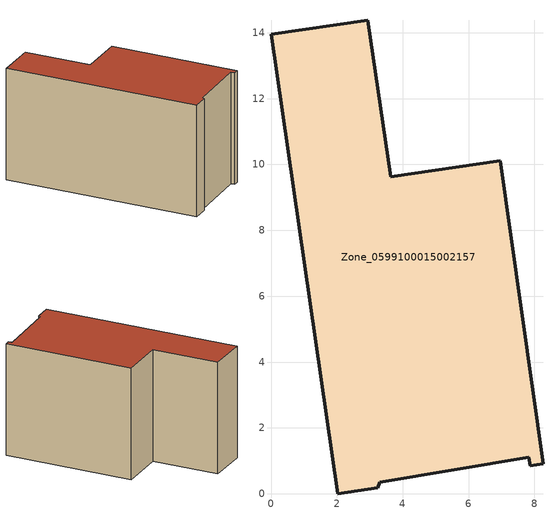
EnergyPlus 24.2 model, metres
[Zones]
Zone_0599100015002157
 floor ground (C_G): 2.03,0 0,13.95 2.94,14.38 3.64,9.62 6.97,10.11 8.26,0.91 7.88,0.85 7.83,1.11 3.3,0.35 3.24,0.18 z0.82
 wall outside (C_F): 3.64,9.62 2.94,14.38 0,13.95 2.03,0 3.24,0.18 3.3,0.35 7.83,1.11 7.88,0.85 8.26,0.91 6.97,10.11 3.64,9.62 z0.82:8.97
 roof outside (C_R): 3.3,0.35 7.83,1.11 7.88,0.85 8.26,0.91 6.97,10.11 3.64,9.62 2.94,14.38 0,13.95 2.03,0 3.24,0.18 z8.97
[BUILDING]
Pand.0599100015002157: North Axis=0; Terrain=City; Loads Convergence Tolerance Value=0.04; Temperature Convergence Tolerance Value=0.4; Solar Distribution=FullExterior; Maximum Number of Warmup Days=25; Minimum Number of Warmup Days=1
[Site:Location]
Rotterdam.The.Hague.AP_ZH_NLD Design_Conditions: Latitude=51.96; Longitude=4.45; Time Zone=1; Elevation=-4.5
[SITE:GROUNDTEMPERATURE:BUILDINGSURFACE]
18, 18, 18, 18, 18, 18, 18, 18, 18, 18, 18, 18
[MATERIAL] Thermal Absorptance=0.9; Solar Absorptance=0.7; Visible Absorptance=0.7
Name | Roughness | Thickness | Conductivity | Density | Specific Heat
G.TI.1975-1991 | MediumSmooth | 0.15 | 0.288461 | 540 | 1210
F.TI.1975-1991 | Rough | 0.3 | 0.230769 | 1920 | 840
R.TI.1975-1991 | MediumRough | 0.2 | 0.153846 | 1500 | 1000
[CONSTRUCTION]
C_G: G.TI.1975-1991
C_F: F.TI.1975-1991
C_R: R.TI.1975-1991
[ZONE]
Zone_0599100015002157: Type=1; Multiplier=1; Ceiling Height=Autocalculate; Volume=Autocalculate; Floor Area=autocalculate; Part of Total Floor Area=Yes
[ZONEINFILTRATION:DESIGNFLOWRATE]
Infil_Zone_0599100015002157: Zone or ZoneList or Space or SpaceList=Zone_0599100015002157; Schedule=AlwaysOn; Design Flow Rate Calculation Method=Flow/Area; Flow Rate per Floor Area=0.003; Constant Term Coefficient=1; Temperature Term Coefficient=0; Velocity Term Coefficient=0; Velocity Squared Term Coefficient=0
[HVACTEMPLATE:ZONE:IDEALLOADSAIRSYSTEM]
Zone_0599100015002157: Maximum Heating Supply Air Temperature=50; Minimum Cooling Supply Air Temperature=13; Maximum Heating Supply Air Humidity Ratio=0.0156; Minimum Cooling Supply Air Humidity Ratio=0.0077; Heating Limit=NoLimit; Cooling Limit=NoLimit; Dehumidification Control Type=ConstantSensibleHeatRatio; Cooling Sensible Heat Ratio=0.7; Dehumidification Setpoint=60; Humidification Control Type=None; Humidification Setpoint=30; Outdoor Air Method=None; Outdoor Air Flow Rate per Person=0.00944; Outdoor Air Flow Rate per Zone Floor Area=0; Outdoor Air Flow Rate per Zone=0; Demand Controlled Ventilation Type=None; Outdoor Air Economizer Type=NoEconomizer; Heat Recovery Type=None; Sensible Heat Recovery Effectiveness=0.7; Latent Heat Recovery Effectiveness=0.65
[ZONECONTROL:THERMOSTAT]
ThermostatControl_Zone_0599100015002157: Zone or ZoneList=Zone_0599100015002157; Control Type Schedule=DualSetpointControlType; Control 1=Thermostat_Zone_0599100015002157; Temperature Difference Between Cutout And Setpoint=0
[THERMOSTATSETPOINT:DUALSETPOINT]
Thermostat_Zone_0599100015002157: Heating Setpoint Temperature Schedule=HeatingSetpoint_Zone_0599100015002157; Cooling Setpoint Temperature Schedule=CoolingSetpoint_Zone_0599100015002157
[SCHEDULE:COMPACT]
HeatingSetpoint_Zone_0599100015002157: Through: 12/31, For: AllDays, Until: 24:00, 21
CoolingSetpoint_Zone_0599100015002157: Through: 12/31, For: AllDays, Until: 24:00, 24
DualSetpointControlType: Through: 12/31, For: AllDays, Until: 24:00, 4
AlwaysOn: Through: 12/31, For: AllDays, Until: 24:00, 1
